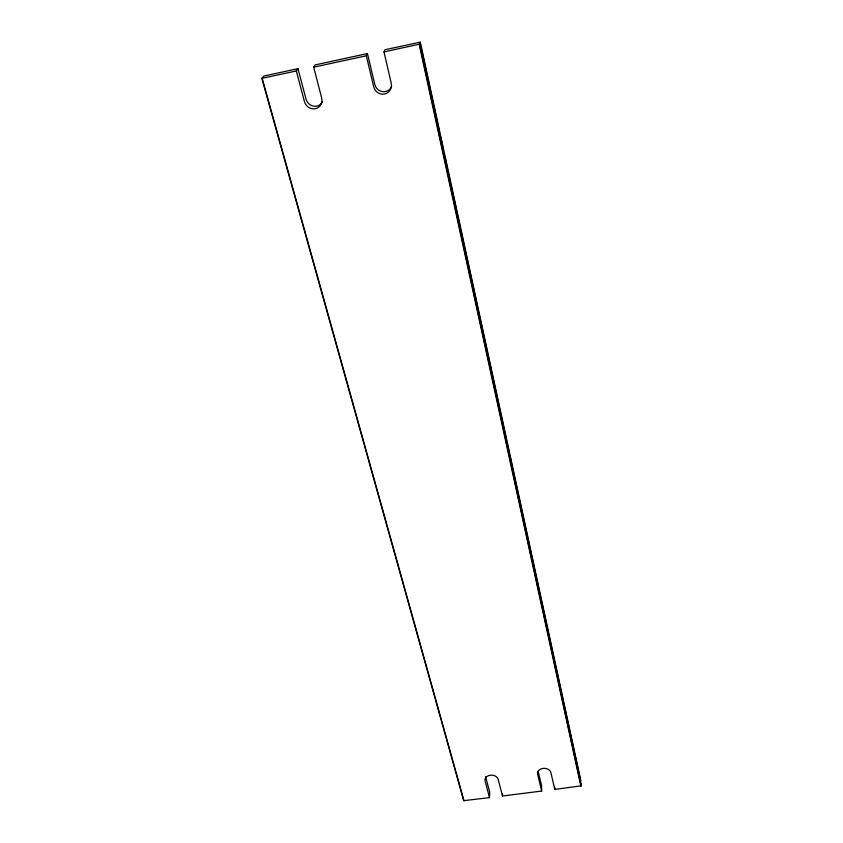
<?xml version="1.0" encoding="UTF-8"?>
<svg xmlns="http://www.w3.org/2000/svg" width="843" height="843" viewBox="0 0 843 843"><rect width="100%" height="100%" fill="white"/><g stroke="black" fill="none" stroke-linecap="round" stroke-linejoin="round"><path stroke-width="1.26" d="M538.108 771.092L541.533 785.465L541.659 791.061L502.491 796.003L502.523 793.758M322.49 101.761A9.252 8.651 55.1 0 1 313.712 106.207A9.252 8.651 55.1 0 1 306.02 99.116L297.948 68.652L264.059 76.007L261.825 78.367L463.692 800.66L489.509 797.636L489.667 792.03L485.579 776.614M541.659 791.061L537.644 774.264A6.723 5.058 0.7 0 1 543.092 768.405A6.723 5.058 0.7 0 1 550.89 772.567L554.789 789.406L581.175 785.845L419.624 44.121L420.299 42.15L384.998 49.737L383.997 51.939L391.226 83.141A9.326 8.925 63.3 0 1 384.598 94.026A9.326 8.925 63.3 0 1 373.723 86.871L366.315 55.775L367.443 53.552L315.208 64.9L313.701 67.187L321.668 97.957A9.315 8.715 54.6 0 1 315.398 108.694A9.315 8.715 54.6 0 1 304.46 101.624L296.314 70.96L297.948 68.652M383.997 51.939L419.624 44.121M261.825 78.367L296.314 70.96M313.701 67.187L366.315 55.775M580.511 780.523L581.175 785.845M262.184 78.367L464.008 800.85M489.509 797.636L485.083 780.987A6.67 5.005 2.8 0 1 490.331 775.202A6.67 5.005 2.8 0 1 498.171 779.311L502.491 796.003M367.443 53.552L374.787 84.437A9.262 8.862 64 0 0 391.626 86.597M420.299 42.15L580.859 780.713M420.172 43.446L439.203 130.918M440.594 137.346L441.721 142.488M442.28 145.07L443.397 150.212M444.798 156.64L445.915 161.793M446.474 164.364L447.591 169.506M448.149 172.077L450.109 181.087M450.668 183.658L451.795 188.8M452.354 191.372L455.989 208.095M456.548 210.666L460.183 227.389M460.742 229.96L506.643 440.931M507.201 443.502L509.161 452.501M509.72 455.072L510.837 460.225M511.395 462.796L515.031 479.519M515.589 482.091L574.072 750.934M574.641 753.516L580.237 779.238M419.15 44.31L580.859 786.129M554.715 787.172L554.789 789.406"/></g></svg>
